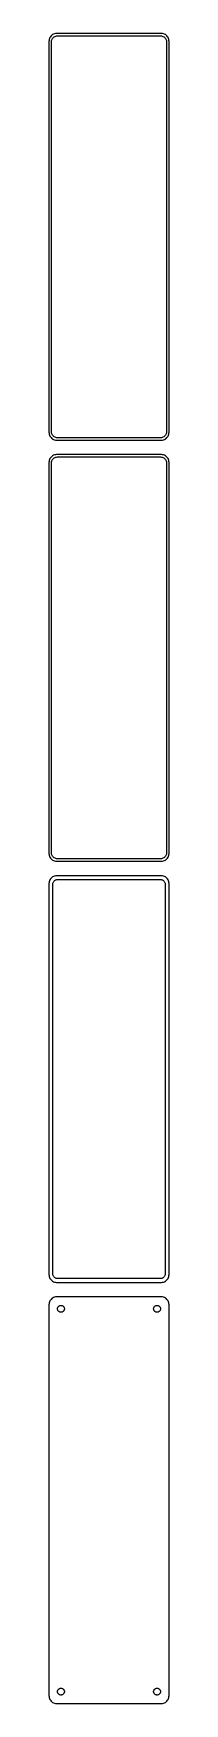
# Model space of a CAD drawing. Header units: metres. Extents: x -38 to 38, y 929 to 1975.
import ezdxf

# ---------------------------------------------------------------- set-up
doc = ezdxf.new("R2010")
doc.units = ezdxf.units.M

msp = doc.modelspace()

# ---------------------------------------------------------------- linework, layer by layer
for p, q in [((-37.4606, 1971.13), (-37.5, 1970.5)), ((-37.5, 1970.5), (-37.5, 1725.5)), ((-37.3429, 1971.74), (-37.4606, 1971.13)), ((-37.1489, 1972.34), (-37.3429, 1971.74)), ((-36.8815, 1972.91), (-37.1489, 1972.34)), ((-36.5451, 1973.44), (-36.8815, 1972.91)), ((-36.1448, 1973.92), (-36.5451, 1973.44)), ((-35.6871, 1974.35), (-36.1448, 1973.92)), ((-36, 1970), (-35.9685, 1970.5)), ((-36, 1726), (-36, 1970)), ((-35.9685, 1970.5), (-35.8743, 1970.99)), ((-35.8743, 1970.99), (-35.7191, 1971.47)), ((-35.7191, 1971.47), (-35.5052, 1971.93)), ((-35.1791, 1974.72), (-35.6871, 1974.35)), ((-35.5052, 1971.93), (-35.2361, 1972.35)), ((-35.2361, 1972.35), (-34.9159, 1972.74)), ((-34.6289, 1975.02), (-35.1791, 1974.72)), ((-34.9159, 1972.74), (-34.5497, 1973.08)), ((-34.0451, 1975.26), (-34.6289, 1975.02)), ((-34.5497, 1973.08), (-34.1433, 1973.38)), ((-34.1433, 1973.38), (-33.7031, 1973.62)), ((-33.4369, 1975.41), (-34.0451, 1975.26)), ((-33.7031, 1973.62), (-33.2361, 1973.8)), ((-32.8139, 1975.49), (-33.4369, 1975.41)), ((-33.2361, 1973.8), (-32.7495, 1973.93)), ((32.8139, 1975.49), (-32.8139, 1975.49)), ((-32.7495, 1973.93), (-32.2512, 1973.99)), ((-32.2512, 1973.99), (32.2512, 1973.99)), ((32.2512, 1973.99), (32.7495, 1973.93)), ((32.7495, 1973.93), (33.2361, 1973.8)), ((33.4369, 1975.41), (32.8139, 1975.49)), ((33.2361, 1973.8), (33.7031, 1973.62)), ((34.0451, 1975.26), (33.4369, 1975.41)), ((33.7031, 1973.62), (34.1433, 1973.38)), ((34.6289, 1975.02), (34.0451, 1975.26)), ((34.1433, 1973.38), (34.5497, 1973.08)), ((34.5497, 1973.08), (34.9159, 1972.74)), ((35.1791, 1974.72), (34.6289, 1975.02)), ((34.9159, 1972.74), (35.2361, 1972.35)), ((35.6871, 1974.35), (35.1791, 1974.72)), ((35.2361, 1972.35), (35.5052, 1971.93)), ((35.5052, 1971.93), (35.7191, 1971.47)), ((36.1448, 1973.92), (35.6871, 1974.35)), ((35.7191, 1971.47), (35.8743, 1970.99)), ((35.8743, 1970.99), (35.9685, 1970.5)), ((35.9685, 1970.5), (36, 1970)), ((36, 1970), (36, 1726)), ((36.5451, 1973.44), (36.1448, 1973.92)), ((36.8815, 1972.91), (36.5451, 1973.44)), ((37.1489, 1972.34), (36.8815, 1972.91)), ((37.3429, 1971.74), (37.1489, 1972.34)), ((37.4606, 1971.13), (37.3429, 1971.74)), ((37.5, 1970.5), (37.4606, 1971.13)), ((37.5, 1725.5), (37.5, 1970.5)), ((-37.5, 1725.5), (-37.4606, 1724.87)), ((-37.4606, 1724.87), (-37.3429, 1724.26)), ((-37.3429, 1724.26), (-37.1489, 1723.66)), ((-37.1489, 1723.66), (-36.8815, 1723.09)), ((-36.8815, 1723.09), (-36.5451, 1722.56)), ((-36.5451, 1722.56), (-36.1448, 1722.08)), ((-36.1448, 1722.08), (-35.6871, 1721.65)), ((-35.9685, 1725.5), (-36, 1726)), ((-35.8743, 1725.01), (-35.9685, 1725.5)), ((-35.7191, 1724.53), (-35.8743, 1725.01)), ((-35.5052, 1724.07), (-35.7191, 1724.53)), ((-35.6871, 1721.65), (-35.1791, 1721.28)), ((-35.2361, 1723.65), (-35.5052, 1724.07)), ((-34.9159, 1723.26), (-35.2361, 1723.65)), ((-35.1791, 1721.28), (-34.6289, 1720.98)), ((-34.5497, 1722.92), (-34.9159, 1723.26)), ((-34.6289, 1720.98), (-34.0451, 1720.74)), ((-34.1433, 1722.62), (-34.5497, 1722.92)), ((-33.7031, 1722.38), (-34.1433, 1722.62)), ((-34.0451, 1720.74), (-33.4369, 1720.59)), ((-33.2361, 1722.2), (-33.7031, 1722.38)), ((-33.4369, 1720.59), (-32.8139, 1720.51)), ((-32.7495, 1722.07), (-33.2361, 1722.2)), ((-32.8139, 1720.51), (32.8139, 1720.51)), ((-32.2512, 1722.01), (-32.7495, 1722.07)), ((32.2512, 1722.01), (-32.2512, 1722.01)), ((32.7495, 1722.07), (32.2512, 1722.01)), ((33.2361, 1722.2), (32.7495, 1722.07)), ((32.8139, 1720.51), (33.4369, 1720.59)), ((33.7031, 1722.38), (33.2361, 1722.2)), ((33.4369, 1720.59), (34.0451, 1720.74)), ((34.1433, 1722.62), (33.7031, 1722.38)), ((34.0451, 1720.74), (34.6289, 1720.98)), ((34.5497, 1722.92), (34.1433, 1722.62)), ((34.9159, 1723.26), (34.5497, 1722.92)), ((34.6289, 1720.98), (35.1791, 1721.28)), ((35.2361, 1723.65), (34.9159, 1723.26)), ((35.1791, 1721.28), (35.6871, 1721.65)), ((35.5052, 1724.07), (35.2361, 1723.65)), ((35.7191, 1724.53), (35.5052, 1724.07)), ((35.6871, 1721.65), (36.1448, 1722.08)), ((35.8743, 1725.01), (35.7191, 1724.53)), ((35.9685, 1725.5), (35.8743, 1725.01)), ((36, 1726), (35.9685, 1725.5)), ((36.1448, 1722.08), (36.5451, 1722.56)), ((36.5451, 1722.56), (36.8815, 1723.09)), ((36.8815, 1723.09), (37.1489, 1723.66)), ((37.1489, 1723.66), (37.3429, 1724.26)), ((37.3429, 1724.26), (37.4606, 1724.87)), ((37.4606, 1724.87), (37.5, 1725.5)), ((-37.4606, 1707.13), (-37.5, 1706.5)), ((-37.3429, 1707.74), (-37.4606, 1707.13)), ((-37.1489, 1708.34), (-37.3429, 1707.74)), ((-36.8815, 1708.91), (-37.1489, 1708.34)), ((-36.5451, 1709.44), (-36.8815, 1708.91)), ((-36.1448, 1709.92), (-36.5451, 1709.44)), ((-35.6871, 1710.35), (-36.1448, 1709.92)), ((-35.9685, 1706.5), (-35.8743, 1706.99)), ((-35.8743, 1706.99), (-35.7191, 1707.47)), ((-35.7191, 1707.47), (-35.5052, 1707.93)), ((-35.1791, 1710.72), (-35.6871, 1710.35)), ((-35.5052, 1707.93), (-35.2361, 1708.35)), ((-35.2361, 1708.35), (-34.9159, 1708.74)), ((-34.6289, 1711.02), (-35.1791, 1710.72)), ((-34.9159, 1708.74), (-34.5497, 1709.08)), ((-34.0451, 1711.26), (-34.6289, 1711.02)), ((-34.5497, 1709.08), (-34.1433, 1709.38)), ((-34.1433, 1709.38), (-33.7031, 1709.62)), ((-33.4369, 1711.41), (-34.0451, 1711.26)), ((-33.7031, 1709.62), (-33.2361, 1709.8)), ((-32.8139, 1711.49), (-33.4369, 1711.41)), ((-33.2361, 1709.8), (-32.7495, 1709.93)), ((32.8139, 1711.49), (-32.8139, 1711.49)), ((-32.7495, 1709.93), (-32.2512, 1709.99)), ((-32.2512, 1709.99), (32.2512, 1709.99)), ((32.2512, 1709.99), (32.7495, 1709.93)), ((32.7495, 1709.93), (33.2361, 1709.8)), ((33.4369, 1711.41), (32.8139, 1711.49)), ((33.2361, 1709.8), (33.7031, 1709.62)), ((34.0451, 1711.26), (33.4369, 1711.41)), ((33.7031, 1709.62), (34.1433, 1709.38)), ((34.6289, 1711.02), (34.0451, 1711.26)), ((34.1433, 1709.38), (34.5497, 1709.08)), ((34.5497, 1709.08), (34.9159, 1708.74)), ((35.1791, 1710.72), (34.6289, 1711.02)), ((34.9159, 1708.74), (35.2361, 1708.35)), ((35.6871, 1710.35), (35.1791, 1710.72)), ((35.2361, 1708.35), (35.5052, 1707.93)), ((35.5052, 1707.93), (35.7191, 1707.47)), ((36.1448, 1709.92), (35.6871, 1710.35)), ((35.7191, 1707.47), (35.8743, 1706.99)), ((35.8743, 1706.99), (35.9685, 1706.5)), ((36.5451, 1709.44), (36.1448, 1709.92)), ((36.8815, 1708.91), (36.5451, 1709.44)), ((37.1489, 1708.34), (36.8815, 1708.91)), ((37.3429, 1707.74), (37.1489, 1708.34)), ((37.4606, 1707.13), (37.3429, 1707.74)), ((37.5, 1706.5), (37.4606, 1707.13)), ((-37.5, 1706.5), (-37.5, 1461.5)), ((-36, 1706), (-35.9685, 1706.5)), ((-36, 1462), (-36, 1706)), ((35.9685, 1706.5), (36, 1706)), ((36, 1706), (36, 1462)), ((37.5, 1461.5), (37.5, 1706.5)), ((-37.5, 1461.5), (-37.4606, 1460.87)), ((-37.4606, 1460.87), (-37.3429, 1460.26)), ((-37.3429, 1460.26), (-37.1489, 1459.66)), ((-37.1489, 1459.66), (-36.8815, 1459.09)), ((-36.8815, 1459.09), (-36.5451, 1458.56)), ((-36.5451, 1458.56), (-36.1448, 1458.08)), ((-36.1448, 1458.08), (-35.6871, 1457.65)), ((-35.9685, 1461.5), (-36, 1462)), ((-35.8743, 1461.01), (-35.9685, 1461.5)), ((-35.7191, 1460.53), (-35.8743, 1461.01)), ((-35.5052, 1460.07), (-35.7191, 1460.53)), ((-35.6871, 1457.65), (-35.1791, 1457.28)), ((-35.2361, 1459.65), (-35.5052, 1460.07)), ((-34.9159, 1459.26), (-35.2361, 1459.65)), ((-35.1791, 1457.28), (-34.6289, 1456.98)), ((-34.5497, 1458.92), (-34.9159, 1459.26)), ((-34.6289, 1456.98), (-34.0451, 1456.74)), ((-34.1433, 1458.62), (-34.5497, 1458.92)), ((-33.7031, 1458.38), (-34.1433, 1458.62)), ((-34.0451, 1456.74), (-33.4369, 1456.59)), ((-33.2361, 1458.2), (-33.7031, 1458.38)), ((-33.4369, 1456.59), (-32.8139, 1456.51)), ((-32.7495, 1458.07), (-33.2361, 1458.2)), ((-32.8139, 1456.51), (32.8139, 1456.51)), ((-32.2512, 1458.01), (-32.7495, 1458.07)), ((32.2512, 1458.01), (-32.2512, 1458.01)), ((32.7495, 1458.07), (32.2512, 1458.01)), ((33.2361, 1458.2), (32.7495, 1458.07)), ((32.8139, 1456.51), (33.4369, 1456.59)), ((33.7031, 1458.38), (33.2361, 1458.2)), ((33.4369, 1456.59), (34.0451, 1456.74)), ((34.1433, 1458.62), (33.7031, 1458.38)), ((34.0451, 1456.74), (34.6289, 1456.98)), ((34.5497, 1458.92), (34.1433, 1458.62)), ((34.9159, 1459.26), (34.5497, 1458.92)), ((34.6289, 1456.98), (35.1791, 1457.28)), ((35.2361, 1459.65), (34.9159, 1459.26)), ((35.1791, 1457.28), (35.6871, 1457.65)), ((35.5052, 1460.07), (35.2361, 1459.65)), ((35.7191, 1460.53), (35.5052, 1460.07)), ((35.6871, 1457.65), (36.1448, 1458.08)), ((35.8743, 1461.01), (35.7191, 1460.53)), ((35.9685, 1461.5), (35.8743, 1461.01)), ((36, 1462), (35.9685, 1461.5)), ((36.1448, 1458.08), (36.5451, 1458.56)), ((36.5451, 1458.56), (36.8815, 1459.09)), ((36.8815, 1459.09), (37.1489, 1459.66)), ((37.1489, 1459.66), (37.3429, 1460.26)), ((37.3429, 1460.26), (37.4606, 1460.87)), ((37.4606, 1460.87), (37.5, 1461.5)), ((-36.8815, 1444.91), (-37.1489, 1444.34)), ((-36.5451, 1445.44), (-36.8815, 1444.91)), ((-36.1448, 1445.92), (-36.5451, 1445.44)), ((-35.6871, 1446.35), (-36.1448, 1445.92)), ((-35.1791, 1446.72), (-35.6871, 1446.35)), ((-34.6289, 1447.02), (-35.1791, 1446.72)), ((-34.0451, 1447.26), (-34.6289, 1447.02)), ((-33.4369, 1447.41), (-34.0451, 1447.26)), ((-32.8139, 1447.49), (-33.4369, 1447.41)), ((-33.3254, 1444.82), (-32.9619, 1444.96)), ((-32.9619, 1444.96), (-32.5833, 1445.06)), ((32.8139, 1447.49), (-32.8139, 1447.49)), ((-32.5833, 1445.06), (-32.1954, 1445.11)), ((-32.1954, 1445.11), (32.1954, 1445.11)), ((32.1954, 1445.11), (32.5833, 1445.06)), ((32.5833, 1445.06), (32.9619, 1444.96)), ((33.4369, 1447.41), (32.8139, 1447.49)), ((32.9619, 1444.96), (33.3254, 1444.82)), ((34.0451, 1447.26), (33.4369, 1447.41)), ((34.6289, 1447.02), (34.0451, 1447.26)), ((35.1791, 1446.72), (34.6289, 1447.02)), ((35.6871, 1446.35), (35.1791, 1446.72)), ((36.1448, 1445.92), (35.6871, 1446.35)), ((36.5451, 1445.44), (36.1448, 1445.92)), ((36.8815, 1444.91), (36.5451, 1445.44)), ((37.1489, 1444.34), (36.8815, 1444.91)), ((-37.4606, 1443.13), (-37.5, 1442.5)), ((-37.5, 1442.5), (-37.5, 1197.5)), ((-37.3429, 1443.74), (-37.4606, 1443.13)), ((-37.1489, 1444.34), (-37.3429, 1443.74)), ((-35.1129, 1442), (-35.0884, 1442.39)), ((-35.1129, 1198), (-35.1129, 1442)), ((-35.0884, 1442.39), (-35.0151, 1442.77)), ((-35.0151, 1442.77), (-34.8943, 1443.15)), ((-34.8943, 1443.15), (-34.7279, 1443.5)), ((-34.7279, 1443.5), (-34.5184, 1443.83)), ((-34.5184, 1443.83), (-34.2692, 1444.13)), ((-34.2692, 1444.13), (-33.9842, 1444.4)), ((-33.9842, 1444.4), (-33.668, 1444.63)), ((-33.668, 1444.63), (-33.3254, 1444.82)), ((33.3254, 1444.82), (33.668, 1444.63)), ((33.668, 1444.63), (33.9842, 1444.4)), ((33.9842, 1444.4), (34.2692, 1444.13)), ((34.2692, 1444.13), (34.5184, 1443.83)), ((34.5184, 1443.83), (34.7279, 1443.5)), ((34.7279, 1443.5), (34.8943, 1443.15)), ((34.8943, 1443.15), (35.0151, 1442.77)), ((35.0151, 1442.77), (35.0884, 1442.39)), ((35.0884, 1442.39), (35.1129, 1442)), ((35.1129, 1442), (35.1129, 1198)), ((37.3429, 1443.74), (37.1489, 1444.34)), ((37.4606, 1443.13), (37.3429, 1443.74)), ((37.5, 1442.5), (37.4606, 1443.13)), ((37.5, 1197.5), (37.5, 1442.5)), ((-37.5, 1197.5), (-37.4606, 1196.87)), ((-37.4606, 1196.87), (-37.3429, 1196.26)), ((-37.3429, 1196.26), (-37.1489, 1195.66)), ((-37.1489, 1195.66), (-36.8815, 1195.09)), ((-36.8815, 1195.09), (-36.5451, 1194.56)), ((-36.5451, 1194.56), (-36.1448, 1194.08)), ((-36.1448, 1194.08), (-35.6871, 1193.65)), ((-35.6871, 1193.65), (-35.1791, 1193.28)), ((-35.0884, 1197.61), (-35.1129, 1198)), ((-35.0151, 1197.23), (-35.0884, 1197.61)), ((-34.8943, 1196.85), (-35.0151, 1197.23)), ((-34.7279, 1196.5), (-34.8943, 1196.85)), ((-34.5184, 1196.17), (-34.7279, 1196.5)), ((-34.2692, 1195.87), (-34.5184, 1196.17)), ((-33.9842, 1195.6), (-34.2692, 1195.87)), ((-33.668, 1195.37), (-33.9842, 1195.6)), ((-33.3254, 1195.18), (-33.668, 1195.37)), ((-32.9619, 1195.04), (-33.3254, 1195.18)), ((-32.5833, 1194.94), (-32.9619, 1195.04)), ((-32.1954, 1194.89), (-32.5833, 1194.94)), ((32.1954, 1194.89), (-32.1954, 1194.89)), ((32.5833, 1194.94), (32.1954, 1194.89)), ((32.9619, 1195.04), (32.5833, 1194.94)), ((33.3254, 1195.18), (32.9619, 1195.04)), ((33.668, 1195.37), (33.3254, 1195.18)), ((33.9842, 1195.6), (33.668, 1195.37)), ((34.2692, 1195.87), (33.9842, 1195.6)), ((34.5184, 1196.17), (34.2692, 1195.87)), ((34.7279, 1196.5), (34.5184, 1196.17)), ((34.8943, 1196.85), (34.7279, 1196.5)), ((35.0151, 1197.23), (34.8943, 1196.85)), ((35.0884, 1197.61), (35.0151, 1197.23)), ((35.1129, 1198), (35.0884, 1197.61)), ((35.1791, 1193.28), (35.6871, 1193.65)), ((35.6871, 1193.65), (36.1448, 1194.08)), ((36.1448, 1194.08), (36.5451, 1194.56)), ((36.5451, 1194.56), (36.8815, 1195.09)), ((36.8815, 1195.09), (37.1489, 1195.66)), ((37.1489, 1195.66), (37.3429, 1196.26)), ((37.3429, 1196.26), (37.4606, 1196.87)), ((37.4606, 1196.87), (37.5, 1197.5)), ((-35.1791, 1193.28), (-34.6289, 1192.98)), ((-34.6289, 1192.98), (-34.0451, 1192.74)), ((-34.0451, 1183.26), (-34.6289, 1183.02)), ((-34.0451, 1192.74), (-33.4369, 1192.59)), ((-33.4369, 1183.41), (-34.0451, 1183.26)), ((-33.4369, 1192.59), (-32.8139, 1192.51)), ((-32.8139, 1183.49), (-33.4369, 1183.41)), ((-32.8139, 1192.51), (32.8139, 1192.51)), ((32.8139, 1183.49), (-32.8139, 1183.49)), ((32.8139, 1192.51), (33.4369, 1192.59)), ((33.4369, 1183.41), (32.8139, 1183.49)), ((33.4369, 1192.59), (34.0451, 1192.74)), ((34.0451, 1183.26), (33.4369, 1183.41)), ((34.0451, 1192.74), (34.6289, 1192.98)), ((34.6289, 1183.02), (34.0451, 1183.26)), ((34.6289, 1192.98), (35.1791, 1193.28)), ((-37.4606, 1179.13), (-37.5, 1178.5)), ((-37.5, 1178.5), (-37.5, 933.5)), ((-37.3429, 1179.74), (-37.4606, 1179.13)), ((-37.1489, 1180.34), (-37.3429, 1179.74)), ((-36.8815, 1180.91), (-37.1489, 1180.34)), ((-36.5451, 1181.44), (-36.8815, 1180.91)), ((-36.1448, 1181.92), (-36.5451, 1181.44)), ((-35.6871, 1182.35), (-36.1448, 1181.92)), ((-35.1791, 1182.72), (-35.6871, 1182.35)), ((-34.6289, 1183.02), (-35.1791, 1182.72)), ((-32.1353, 1176), (-32.1185, 1176.27)), ((-32.1185, 1175.73), (-32.1353, 1176)), ((-32.1185, 1176.27), (-32.0682, 1176.53)), ((-32.0682, 1175.47), (-32.1185, 1175.73)), ((-32.0682, 1176.53), (-31.9853, 1176.79)), ((-31.9853, 1175.21), (-32.0682, 1175.47)), ((-31.9853, 1176.79), (-31.8712, 1177.03)), ((-31.8712, 1174.97), (-31.9853, 1175.21)), ((-31.8712, 1177.03), (-31.7275, 1177.26)), ((-31.7275, 1174.74), (-31.8712, 1174.97)), ((-31.7275, 1177.26), (-31.5565, 1177.46)), ((-31.5565, 1174.54), (-31.7275, 1174.74)), ((-31.5565, 1177.46), (-31.3611, 1177.65)), ((-31.3611, 1174.35), (-31.5565, 1174.54)), ((-31.3611, 1177.65), (-31.1441, 1177.8)), ((-31.1441, 1174.2), (-31.3611, 1174.35)), ((-31.1441, 1177.8), (-30.9091, 1177.93)), ((-30.9091, 1174.07), (-31.1441, 1174.2)), ((-30.9091, 1177.93), (-30.6598, 1178.03)), ((-30.6598, 1173.97), (-30.9091, 1174.07)), ((-30.6598, 1178.03), (-30.4001, 1178.1)), ((-30.4001, 1173.9), (-30.6598, 1173.97)), ((-30.4001, 1178.1), (-30.1341, 1178.13)), ((-30.1341, 1173.87), (-30.4001, 1173.9)), ((-30.1341, 1178.13), (-29.8659, 1178.13)), ((-29.8659, 1173.87), (-30.1341, 1173.87)), ((-29.8659, 1178.13), (-29.5999, 1178.1)), ((-29.5999, 1173.9), (-29.8659, 1173.87)), ((-29.5999, 1178.1), (-29.3401, 1178.03)), ((-29.3401, 1173.97), (-29.5999, 1173.9)), ((-29.3401, 1178.03), (-29.0908, 1177.93)), ((-29.0908, 1174.07), (-29.3401, 1173.97)), ((-29.0908, 1177.93), (-28.8559, 1177.8)), ((-28.8559, 1174.2), (-29.0908, 1174.07)), ((-28.8559, 1177.8), (-28.6389, 1177.65)), ((-28.6389, 1174.35), (-28.8559, 1174.2)), ((-28.6389, 1177.65), (-28.4434, 1177.46)), ((-28.4434, 1174.54), (-28.6389, 1174.35)), ((-28.4434, 1177.46), (-28.2725, 1177.26)), ((-28.2725, 1174.74), (-28.4434, 1174.54)), ((-28.2725, 1177.26), (-28.1288, 1177.03)), ((-28.1288, 1174.97), (-28.2725, 1174.74)), ((-28.1288, 1177.03), (-28.0146, 1176.79)), ((-28.0146, 1175.21), (-28.1288, 1174.97)), ((-28.0146, 1176.79), (-27.9318, 1176.53)), ((-27.9318, 1175.47), (-28.0146, 1175.21)), ((-27.9318, 1176.53), (-27.8815, 1176.27)), ((-27.8815, 1175.73), (-27.9318, 1175.47)), ((-27.8815, 1176.27), (-27.8647, 1176)), ((-27.8647, 1176), (-27.8815, 1175.73)), ((27.8647, 1176), (27.8815, 1176.27)), ((27.8815, 1175.73), (27.8647, 1176)), ((27.8815, 1176.27), (27.9318, 1176.53)), ((27.9318, 1175.47), (27.8815, 1175.73)), ((27.9318, 1176.53), (28.0146, 1176.79)), ((28.0146, 1175.21), (27.9318, 1175.47)), ((28.0146, 1176.79), (28.1288, 1177.03)), ((28.1288, 1174.97), (28.0146, 1175.21)), ((28.1288, 1177.03), (28.2725, 1177.26)), ((28.2725, 1174.74), (28.1288, 1174.97)), ((28.2725, 1177.26), (28.4434, 1177.46)), ((28.4434, 1174.54), (28.2725, 1174.74)), ((28.4434, 1177.46), (28.6389, 1177.65)), ((28.6389, 1174.35), (28.4434, 1174.54)), ((28.6389, 1177.65), (28.8559, 1177.8)), ((28.8559, 1174.2), (28.6389, 1174.35)), ((28.8559, 1177.8), (29.0908, 1177.93)), ((29.0908, 1174.07), (28.8559, 1174.2)), ((29.0908, 1177.93), (29.3401, 1178.03)), ((29.3401, 1173.97), (29.0908, 1174.07)), ((29.3401, 1178.03), (29.5999, 1178.1)), ((29.5999, 1173.9), (29.3401, 1173.97)), ((29.5999, 1178.1), (29.8659, 1178.13)), ((29.8659, 1173.87), (29.5999, 1173.9)), ((29.8659, 1178.13), (30.1341, 1178.13)), ((30.1341, 1173.87), (29.8659, 1173.87)), ((30.1341, 1178.13), (30.4001, 1178.1)), ((30.4001, 1173.9), (30.1341, 1173.87)), ((30.4001, 1178.1), (30.6598, 1178.03)), ((30.6598, 1173.97), (30.4001, 1173.9)), ((30.6598, 1178.03), (30.9091, 1177.93)), ((30.9091, 1174.07), (30.6598, 1173.97)), ((30.9091, 1177.93), (31.1441, 1177.8)), ((31.1441, 1174.2), (30.9091, 1174.07)), ((31.1441, 1177.8), (31.3611, 1177.65)), ((31.3611, 1174.35), (31.1441, 1174.2)), ((31.3611, 1177.65), (31.5565, 1177.46)), ((31.5565, 1174.54), (31.3611, 1174.35)), ((31.5565, 1177.46), (31.7275, 1177.26)), ((31.7275, 1174.74), (31.5565, 1174.54)), ((31.7275, 1177.26), (31.8712, 1177.03)), ((31.8712, 1174.97), (31.7275, 1174.74)), ((31.8712, 1177.03), (31.9853, 1176.79)), ((31.9853, 1175.21), (31.8712, 1174.97)), ((31.9853, 1176.79), (32.0682, 1176.53)), ((32.0682, 1175.47), (31.9853, 1175.21)), ((32.0682, 1176.53), (32.1185, 1176.27)), ((32.1185, 1175.73), (32.0682, 1175.47)), ((32.1185, 1176.27), (32.1353, 1176)), ((32.1353, 1176), (32.1185, 1175.73)), ((35.1791, 1182.72), (34.6289, 1183.02)), ((35.6871, 1182.35), (35.1791, 1182.72)), ((36.1448, 1181.92), (35.6871, 1182.35)), ((36.5451, 1181.44), (36.1448, 1181.92)), ((36.8815, 1180.91), (36.5451, 1181.44)), ((37.1489, 1180.34), (36.8815, 1180.91)), ((37.3429, 1179.74), (37.1489, 1180.34)), ((37.4606, 1179.13), (37.3429, 1179.74)), ((37.5, 1178.5), (37.4606, 1179.13)), ((37.5, 933.5), (37.5, 1178.5)), ((-37.5, 933.5), (-37.4606, 932.873)), ((-37.4606, 932.873), (-37.3429, 932.257)), ((-37.3429, 932.257), (-37.1489, 931.659)), ((-32.1353, 936), (-32.1185, 936.268)), ((-32.1185, 935.732), (-32.1353, 936)), ((-32.1185, 936.268), (-32.0682, 936.531)), ((-32.0682, 935.469), (-32.1185, 935.732)), ((-32.0682, 936.531), (-31.9853, 936.786)), ((-31.9853, 935.214), (-32.0682, 935.469)), ((-31.9853, 936.786), (-31.8712, 937.029)), ((-31.8712, 934.971), (-31.9853, 935.214)), ((-31.8712, 937.029), (-31.7275, 937.255)), ((-31.7275, 934.745), (-31.8712, 934.971)), ((-31.7275, 937.255), (-31.5565, 937.462)), ((-31.5565, 934.538), (-31.7275, 934.745)), ((-31.5565, 937.462), (-31.3611, 937.645)), ((-31.3611, 934.355), (-31.5565, 934.538)), ((-31.3611, 937.645), (-31.1441, 937.803)), ((-31.1441, 934.197), (-31.3611, 934.355)), ((-31.1441, 937.803), (-30.9091, 937.932)), ((-30.9091, 934.068), (-31.1441, 934.197)), ((-30.9091, 937.932), (-30.6598, 938.031)), ((-30.6598, 933.969), (-30.9091, 934.068)), ((-30.6598, 938.031), (-30.4001, 938.097)), ((-30.4001, 933.903), (-30.6598, 933.969)), ((-30.4001, 938.097), (-30.1341, 938.131)), ((-30.1341, 933.869), (-30.4001, 933.903)), ((-30.1341, 938.131), (-29.8659, 938.131)), ((-29.8659, 933.869), (-30.1341, 933.869)), ((-29.8659, 938.131), (-29.5999, 938.097)), ((-29.5999, 933.903), (-29.8659, 933.869)), ((-29.5999, 938.097), (-29.3401, 938.031)), ((-29.3401, 933.969), (-29.5999, 933.903)), ((-29.3401, 938.031), (-29.0908, 937.932)), ((-29.0908, 934.068), (-29.3401, 933.969)), ((-29.0908, 937.932), (-28.8559, 937.803)), ((-28.8559, 934.197), (-29.0908, 934.068)), ((-28.8559, 937.803), (-28.6389, 937.645)), ((-28.6389, 934.355), (-28.8559, 934.197)), ((-28.6389, 937.645), (-28.4434, 937.462)), ((-28.4434, 934.538), (-28.6389, 934.355)), ((-28.4434, 937.462), (-28.2725, 937.255)), ((-28.2725, 934.745), (-28.4434, 934.538)), ((-28.2725, 937.255), (-28.1288, 937.029)), ((-28.1288, 934.971), (-28.2725, 934.745)), ((-28.1288, 937.029), (-28.0146, 936.786)), ((-28.0146, 935.214), (-28.1288, 934.971)), ((-28.0146, 936.786), (-27.9318, 936.531)), ((-27.9318, 935.469), (-28.0146, 935.214)), ((-27.9318, 936.531), (-27.8815, 936.268)), ((-27.8815, 935.732), (-27.9318, 935.469)), ((-27.8815, 936.268), (-27.8647, 936)), ((-27.8647, 936), (-27.8815, 935.732)), ((27.8647, 936), (27.8815, 936.268)), ((27.8815, 935.732), (27.8647, 936)), ((27.8815, 936.268), (27.9318, 936.531)), ((27.9318, 935.469), (27.8815, 935.732)), ((27.9318, 936.531), (28.0146, 936.786)), ((28.0146, 935.214), (27.9318, 935.469)), ((28.0146, 936.786), (28.1288, 937.029)), ((28.1288, 934.971), (28.0146, 935.214)), ((28.1288, 937.029), (28.2725, 937.255)), ((28.2725, 934.745), (28.1288, 934.971)), ((28.2725, 937.255), (28.4434, 937.462)), ((28.4434, 934.538), (28.2725, 934.745)), ((28.4434, 937.462), (28.6389, 937.645)), ((28.6389, 934.355), (28.4434, 934.538)), ((28.6389, 937.645), (28.8559, 937.803)), ((28.8559, 934.197), (28.6389, 934.355)), ((28.8559, 937.803), (29.0908, 937.932)), ((29.0908, 934.068), (28.8559, 934.197)), ((29.0908, 937.932), (29.3401, 938.031)), ((29.3401, 933.969), (29.0908, 934.068)), ((29.3401, 938.031), (29.5999, 938.097)), ((29.5999, 933.903), (29.3401, 933.969)), ((29.5999, 938.097), (29.8659, 938.131)), ((29.8659, 933.869), (29.5999, 933.903)), ((29.8659, 938.131), (30.1341, 938.131)), ((30.1341, 933.869), (29.8659, 933.869)), ((30.1341, 938.131), (30.4001, 938.097)), ((30.4001, 933.903), (30.1341, 933.869)), ((30.4001, 938.097), (30.6598, 938.031)), ((30.6598, 933.969), (30.4001, 933.903)), ((30.6598, 938.031), (30.9091, 937.932)), ((30.9091, 934.068), (30.6598, 933.969)), ((30.9091, 937.932), (31.1441, 937.803)), ((31.1441, 934.197), (30.9091, 934.068)), ((31.1441, 937.803), (31.3611, 937.645)), ((31.3611, 934.355), (31.1441, 934.197)), ((31.3611, 937.645), (31.5565, 937.462)), ((31.5565, 934.538), (31.3611, 934.355)), ((31.5565, 937.462), (31.7275, 937.255)), ((31.7275, 934.745), (31.5565, 934.538)), ((31.7275, 937.255), (31.8712, 937.029)), ((31.8712, 934.971), (31.7275, 934.745)), ((31.8712, 937.029), (31.9853, 936.786)), ((31.9853, 935.214), (31.8712, 934.971)), ((31.9853, 936.786), (32.0682, 936.531)), ((32.0682, 935.469), (31.9853, 935.214)), ((32.0682, 936.531), (32.1185, 936.268)), ((32.1185, 935.732), (32.0682, 935.469)), ((32.1185, 936.268), (32.1353, 936)), ((32.1353, 936), (32.1185, 935.732)), ((37.1489, 931.659), (37.3429, 932.257)), ((37.3429, 932.257), (37.4606, 932.873)), ((37.4606, 932.873), (37.5, 933.5)), ((-37.1489, 931.659), (-36.8815, 931.091)), ((-36.8815, 931.091), (-36.5451, 930.561)), ((-36.5451, 930.561), (-36.1448, 930.077)), ((-36.1448, 930.077), (-35.6871, 929.647)), ((-35.6871, 929.647), (-35.1791, 929.278)), ((-35.1791, 929.278), (-34.6289, 928.976)), ((-34.6289, 928.976), (-34.0451, 928.745)), ((-34.0451, 928.745), (-33.4369, 928.589)), ((-33.4369, 928.589), (-32.8139, 928.51)), ((-32.8139, 928.51), (32.8139, 928.51)), ((32.8139, 928.51), (33.4369, 928.589)), ((33.4369, 928.589), (34.0451, 928.745)), ((34.0451, 928.745), (34.6289, 928.976)), ((34.6289, 928.976), (35.1791, 929.278)), ((35.1791, 929.278), (35.6871, 929.647)), ((35.6871, 929.647), (36.1448, 930.077)), ((36.1448, 930.077), (36.5451, 930.561)), ((36.5451, 930.561), (36.8815, 931.091)), ((36.8815, 931.091), (37.1489, 931.659))]:
    msp.add_line(p, q)

doc.saveas('drawing.dxf')
